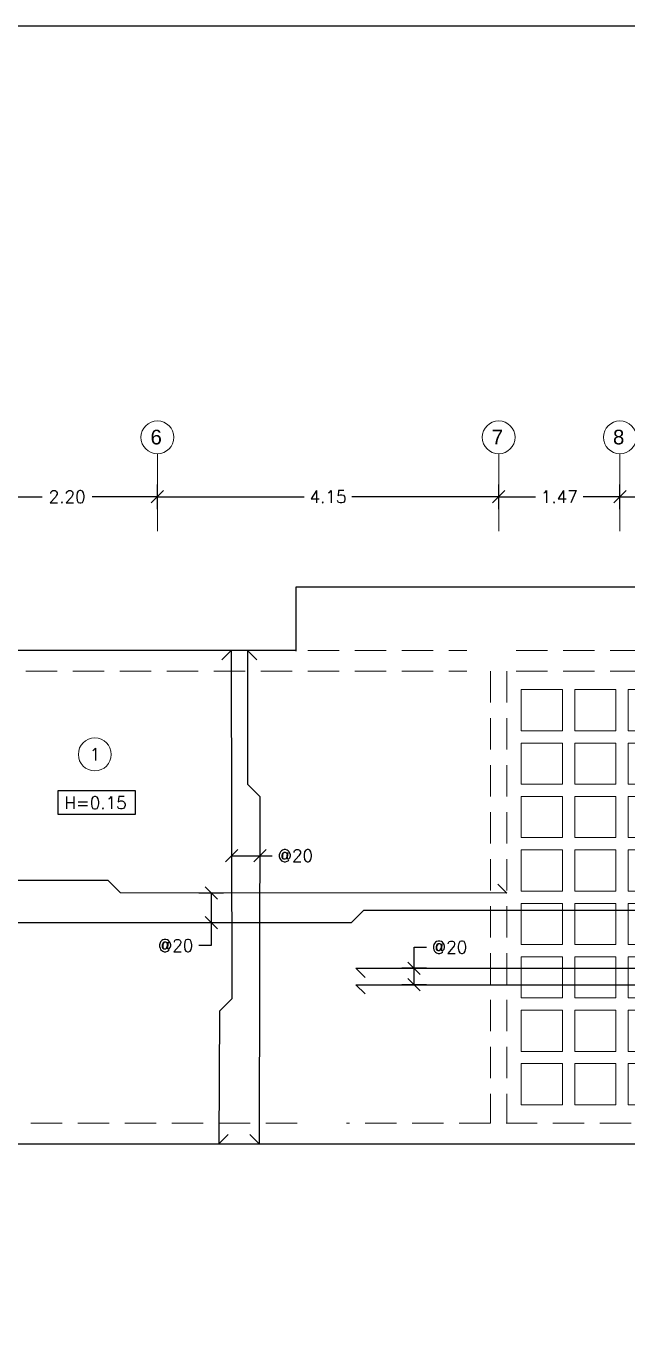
# Model space of a CAD drawing. Header units: metres. Extents: x -44 to 358, y -246 to 48.
# Drawn here: x 27.19 to 34.5, y -28.17 to -12.43 of the extents above; entities that cross this region are included whole.
import ezdxf

# ---------------------------------------------------------------- set-up
doc = ezdxf.new("R2010")
doc.units = ezdxf.units.M
doc.header["$LTSCALE"] = 0.3
doc.header["$PDMODE"] = 3
doc.linetypes.add('Grid Line 1_2_', pattern=[22.225, 12.7, -3.175, 3.175, -3.175])
doc.linetypes.add('HIDDEN', pattern=[9.525, 6.35, -3.175])
for name, color, linetype, lineweight in [('0-S-GRID', 1, 'Continuous', 9), ('0-S-GRID-IDEN', 1, 'Continuous', 9), ('BOVEDILLA', 8, 'Continuous', 5), ('VIGAS', 1, 'HIDDEN', 15)]:
    doc.layers.add(name, color=color, linetype=linetype, lineweight=lineweight)
for name, color, linetype in [('ACERO', 5, 'Continuous'), ('BP', 3, 'Continuous'), ('DIMTEXTO', 4, 'Continuous')]:
    doc.layers.add(name, color=color, linetype=linetype)
doc.styles.add('Arial_2', font='arial.ttf', dxfattribs={"height": 0.2})
doc.styles.add('SMPLEX', font='simplex.shx')
doc.dimstyles.new('DIM-75', dxfattribs={"dimscale": 0.75, "dimtxt": 0.2, "dimasz": 0.2, "dimexe": 0.2, "dimexo": 0.2, "dimgap": 0.1, "dimtad": 0, "dimtih": 1, "dimtoh": 1, "dimzin": 0, "dimdsep": 46, "dimtxsty": 'SMPLEX', "dimblk1": 'OBLIQUE', "dimblk2": 'OBLIQUE', "dimsah": 1, "dimcen": 0.2, "dimclrd": 4, "dimclre": 4, "dimclrt": 4, "dimadec": 0, "dimazin": 0, "dimtfac": 1, "dimtmove": 0, "dimatfit": 3, "dimldrblk": 'OBLIQUE', "dimfxl": 0.2, "dimfxlon": 1, "dimtfill": 1, "dimtolj": 1, "dimtzin": 0, "dimarcsym": 0})

# ---------------------------------------------------------------- blocks, each defined once
blk = doc.blocks.new('_OBLIQUE')
at = {"color": 0, "linetype": 'ByBlock'}
blk.add_line((-0.5, -0.5), (0.5, 0.5), dxfattribs=at)
blk = doc.blocks.new('*D1009')
at = {"layer": 'DEFPOINTS', "color": 0, "ltscale": 0.05, "transparency": 16777216}
for p in [(28.792, -18.157), (26.597, -18.574), (28.792, -18.574)]:
    blk.add_point(p, dxfattribs=at)
at = {"layer": 'DIMTEXTO', "color": 4, "lineweight": -2, "ltscale": 0.05, "transparency": 16777216}
for p, q in [((26.597, -18.307), (26.597, -18.007)), ((28.792, -18.307), (28.792, -18.007)), ((26.597, -18.157), (27.391, -18.157)), ((28.792, -18.157), (27.998, -18.157))]:
    blk.add_line(p, q, dxfattribs=at)
at = {"layer": 'DIMTEXTO', "color": 4, "lineweight": -2, "ltscale": 0.05, "transparency": 16777216, "xscale": 0.15, "yscale": 0.15, "zscale": 0.15, "rotation": 180}
blk.add_blockref('_OBLIQUE', (26.597, -18.157), dxfattribs=at)
at = {"layer": 'DIMTEXTO', "color": 4, "lineweight": -2, "ltscale": 0.05, "transparency": 16777216, "xscale": 0.15, "yscale": 0.15, "zscale": 0.15}
blk.add_blockref('_OBLIQUE', (28.792, -18.157), dxfattribs=at)
at = {"layer": 'DIMTEXTO', "color": 4, "ltscale": 0.05, "transparency": 16777216, "insert": (27.694, -18.157), "char_height": 0.15, "attachment_point": 5, "style": 'SMPLEX', "bg_fill": 3, "box_fill_scale": 1.1, "bg_fill_color": 256, "bg_fill_true_color": 13158600, "bg_fill_transparency": 0}
blk.add_mtext('\\A1;2.20', dxfattribs=at)
blk = doc.blocks.new('*D1010')
at = {"layer": 'DEFPOINTS', "color": 0, "ltscale": 0.05, "transparency": 16777216}
for p in [(32.943, -18.157), (28.792, -18.574), (32.943, -18.574)]:
    blk.add_point(p, dxfattribs=at)
at = {"layer": 'DIMTEXTO', "color": 4, "lineweight": -2, "ltscale": 0.05, "transparency": 16777216}
for p, q in [((28.792, -18.307), (28.792, -18.007)), ((32.943, -18.307), (32.943, -18.007)), ((28.792, -18.157), (30.578, -18.157)), ((32.943, -18.157), (31.157, -18.157))]:
    blk.add_line(p, q, dxfattribs=at)
at = {"layer": 'DIMTEXTO', "color": 4, "lineweight": -2, "ltscale": 0.05, "transparency": 16777216, "xscale": 0.15, "yscale": 0.15, "zscale": 0.15, "rotation": 180}
blk.add_blockref('_OBLIQUE', (28.792, -18.157), dxfattribs=at)
at = {"layer": 'DIMTEXTO', "color": 4, "lineweight": -2, "ltscale": 0.05, "transparency": 16777216, "xscale": 0.15, "yscale": 0.15, "zscale": 0.15}
blk.add_blockref('_OBLIQUE', (32.943, -18.157), dxfattribs=at)
at = {"layer": 'DIMTEXTO', "color": 4, "ltscale": 0.05, "transparency": 16777216, "insert": (30.867, -18.157), "char_height": 0.15, "attachment_point": 5, "style": 'SMPLEX', "bg_fill": 3, "box_fill_scale": 1.1, "bg_fill_color": 256, "bg_fill_true_color": 13158600, "bg_fill_transparency": 0}
blk.add_mtext('\\A1;4.15', dxfattribs=at)
blk = doc.blocks.new('*D1000')
at = {"layer": 'DEFPOINTS', "color": 0, "ltscale": 0.2, "transparency": 16777216}
for p in [(34.417, -18.157), (32.943, -18.574), (34.417, -18.574)]:
    blk.add_point(p, dxfattribs=at)
at = {"layer": 'DIMTEXTO', "color": 4, "lineweight": -2, "ltscale": 0.2, "transparency": 16777216}
for p, q in [((32.943, -18.307), (32.943, -18.007)), ((34.417, -18.307), (34.417, -18.007)), ((32.943, -18.157), (33.39, -18.157)), ((34.417, -18.157), (33.969, -18.157))]:
    blk.add_line(p, q, dxfattribs=at)
at = {"layer": 'DIMTEXTO', "color": 4, "lineweight": -2, "ltscale": 0.2, "transparency": 16777216, "xscale": 0.15, "yscale": 0.15, "zscale": 0.15, "rotation": 180}
blk.add_blockref('_OBLIQUE', (32.943, -18.157), dxfattribs=at)
at = {"layer": 'DIMTEXTO', "color": 4, "lineweight": -2, "ltscale": 0.2, "transparency": 16777216, "xscale": 0.15, "yscale": 0.15, "zscale": 0.15}
blk.add_blockref('_OBLIQUE', (34.417, -18.157), dxfattribs=at)
at = {"layer": 'DIMTEXTO', "color": 4, "ltscale": 0.2, "transparency": 16777216, "insert": (33.68, -18.157), "char_height": 0.15, "attachment_point": 5, "style": 'SMPLEX', "bg_fill": 3, "box_fill_scale": 1.1, "bg_fill_color": 256, "bg_fill_true_color": 13158600, "bg_fill_transparency": 0}
blk.add_mtext('\\A1;1.47', dxfattribs=at)
blk = doc.blocks.new('*D1001')
at = {"layer": 'DEFPOINTS', "color": 0, "ltscale": 0.2, "transparency": 16777216}
for p in [(37.592, -18.157), (34.417, -18.574), (37.592, -18.574)]:
    blk.add_point(p, dxfattribs=at)
at = {"layer": 'DIMTEXTO', "color": 4, "lineweight": -2, "ltscale": 0.2, "transparency": 16777216}
for p, q in [((34.417, -18.307), (34.417, -18.007)), ((37.592, -18.307), (37.592, -18.007)), ((34.417, -18.157), (35.715, -18.157)), ((37.592, -18.157), (36.294, -18.157))]:
    blk.add_line(p, q, dxfattribs=at)
at = {"layer": 'DIMTEXTO', "color": 4, "lineweight": -2, "ltscale": 0.2, "transparency": 16777216, "xscale": 0.15, "yscale": 0.15, "zscale": 0.15, "rotation": 180}
blk.add_blockref('_OBLIQUE', (34.417, -18.157), dxfattribs=at)
at = {"layer": 'DIMTEXTO', "color": 4, "lineweight": -2, "ltscale": 0.2, "transparency": 16777216, "xscale": 0.15, "yscale": 0.15, "zscale": 0.15}
blk.add_blockref('_OBLIQUE', (37.592, -18.157), dxfattribs=at)
at = {"layer": 'DIMTEXTO', "color": 4, "ltscale": 0.2, "transparency": 16777216, "insert": (36.004, -18.157), "char_height": 0.15, "attachment_point": 5, "style": 'SMPLEX', "bg_fill": 3, "box_fill_scale": 1.1, "bg_fill_color": 256, "bg_fill_true_color": 13158600, "bg_fill_transparency": 0}
blk.add_mtext('\\A1;3.18', dxfattribs=at)
blk = doc.blocks.new('*U1034')
at = {"layer": 'BOVEDILLA'}
blk.add_lwpolyline([(-0.25, -0.25), (0.25, -0.25), (0.25, 0.25), (-0.25, 0.25)], close=True, dxfattribs=at)
blk = doc.blocks.new('*U1035')
at = {"layer": 'BOVEDILLA', "color": 0, "linetype": 'ByBlock', "lineweight": -2, "transparency": 16777216}
for p in [(0, 0), (0.65, 0), (1.3, 0), (1.95, 0), (2.6, 0), (3.25, 0), (3.9, 0), (4.55, 0), (5.2, 0), (5.85, 0), (6.5, 0), (7.15, 0), (7.8, 0), (0, -0.65), (0.65, -0.65), (1.3, -0.65), (1.95, -0.65), (2.6, -0.65), (3.25, -0.65), (3.9, -0.65), (4.55, -0.65), (5.2, -0.65), (5.85, -0.65), (6.5, -0.65), (7.15, -0.65), (7.8, -0.65), (0, -1.3), (0.65, -1.3), (1.3, -1.3), (1.95, -1.3), (2.6, -1.3), (3.25, -1.3), (3.9, -1.3), (4.55, -1.3), (5.2, -1.3), (5.85, -1.3), (6.5, -1.3), (7.15, -1.3), (7.8, -1.3), (0, -1.95), (0.65, -1.95), (1.3, -1.95), (1.95, -1.95), (2.6, -1.95), (3.25, -1.95), (3.9, -1.95), (4.55, -1.95), (5.2, -1.95), (5.85, -1.95), (6.5, -1.95), (7.15, -1.95), (7.8, -1.95), (0, -2.6), (0.65, -2.6), (1.3, -2.6), (1.95, -2.6), (2.6, -2.6), (3.25, -2.6), (3.9, -2.6), (4.55, -2.6), (5.2, -2.6), (5.85, -2.6), (6.5, -2.6), (7.15, -2.6), (7.8, -2.6), (0, -3.25), (0.65, -3.25), (1.3, -3.25), (1.95, -3.25), (2.6, -3.25), (3.25, -3.25), (3.9, -3.25), (4.55, -3.25), (5.2, -3.25), (5.85, -3.25), (6.5, -3.25), (7.15, -3.25), (7.8, -3.25), (0, -3.9), (0.65, -3.9), (1.3, -3.9), (1.95, -3.9), (2.6, -3.9), (3.25, -3.9), (3.9, -3.9), (4.55, -3.9), (5.2, -3.9), (5.85, -3.9), (6.5, -3.9), (7.15, -3.9), (7.8, -3.9), (0, -4.55), (0.65, -4.55), (1.3, -4.55), (1.95, -4.55), (2.6, -4.55), (3.25, -4.55), (3.9, -4.55), (4.55, -4.55), (5.2, -4.55), (5.85, -4.55), (6.5, -4.55), (7.15, -4.55), (7.8, -4.55)]:
    blk.add_blockref('*U1034', p, dxfattribs=at)
blk = doc.blocks.new('*D1165')
at = {"layer": 'DEFPOINTS', "color": 0, "transparency": 16777216}
for p in [(32.446, -23.893), (31.913, -24.093), (32.446, -24.093)]:
    blk.add_point(p, dxfattribs=at)
at = {"layer": 'DIMTEXTO', "color": 4, "lineweight": -2, "transparency": 16777216}
for p, q in [((31.913, -23.893), (31.913, -23.636)), ((31.913, -23.636), (32.063, -23.636)), ((32.063, -23.893), (31.763, -23.893)), ((31.913, -24.093), (31.913, -23.893)), ((32.063, -24.093), (31.763, -24.093))]:
    blk.add_line(p, q, dxfattribs=at)
at = {"layer": 'DIMTEXTO', "color": 4, "lineweight": -2, "transparency": 16777216, "xscale": 0.15, "yscale": 0.15, "zscale": 0.15}
for p, rotation in [((31.913, -23.893), 90), ((31.913, -24.093), 270)]:
    blk.add_blockref('_OBLIQUE', p, dxfattribs=dict(at, rotation=rotation))
at = {"layer": 'DIMTEXTO', "color": 4, "transparency": 16777216, "insert": (32.345, -23.636), "char_height": 0.15, "attachment_point": 5, "style": 'SMPLEX', "bg_fill": 3, "box_fill_scale": 1.1, "bg_fill_color": 256, "bg_fill_true_color": 13158600, "bg_fill_transparency": 0}
blk.add_mtext('\\A1;@20', dxfattribs=at)
blk = doc.blocks.new('*D1179')
at = {"layer": 'DEFPOINTS', "color": 0, "transparency": 16777216}
for p in [(30.878, -22.978), (29.446, -23.339), (30.878, -23.339)]:
    blk.add_point(p, dxfattribs=at)
at = {"layer": 'DIMTEXTO', "color": 4, "lineweight": -2, "transparency": 16777216}
for p, q in [((29.596, -22.978), (29.296, -22.978)), ((29.446, -22.978), (29.446, -23.339)), ((29.596, -23.339), (29.296, -23.339)), ((29.446, -23.339), (29.446, -23.616)), ((29.446, -23.616), (29.296, -23.616))]:
    blk.add_line(p, q, dxfattribs=at)
at = {"layer": 'DIMTEXTO', "color": 4, "lineweight": -2, "transparency": 16777216, "xscale": 0.15, "yscale": 0.15, "zscale": 0.15}
for p, rotation in [((29.446, -22.978), 90), ((29.446, -23.339), 270)]:
    blk.add_blockref('_OBLIQUE', p, dxfattribs=dict(at, rotation=rotation))
at = {"layer": 'DIMTEXTO', "color": 4, "transparency": 16777216, "insert": (29.014, -23.616), "char_height": 0.15, "attachment_point": 5, "style": 'SMPLEX', "bg_fill": 3, "box_fill_scale": 1.1, "bg_fill_color": 256, "bg_fill_true_color": 13158600, "bg_fill_transparency": 0}
blk.add_mtext('\\A1;@20', dxfattribs=at)
blk = doc.blocks.new('*D1180')
at = {"layer": 'DEFPOINTS', "color": 0, "transparency": 16777216}
for p in [(29.693, -22.262), (30.038, -22.258), (29.693, -22.523)]:
    blk.add_point(p, dxfattribs=at)
at = {"layer": 'DIMTEXTO', "color": 4, "lineweight": -2, "transparency": 16777216}
for p, q in [((29.693, -22.412), (29.693, -22.673)), ((30.038, -22.408), (30.038, -22.673)), ((29.693, -22.523), (30.038, -22.523)), ((30.038, -22.523), (30.188, -22.523))]:
    blk.add_line(p, q, dxfattribs=at)
at = {"layer": 'DIMTEXTO', "color": 4, "lineweight": -2, "transparency": 16777216, "xscale": 0.15, "yscale": 0.15, "zscale": 0.15, "rotation": 180}
blk.add_blockref('_OBLIQUE', (29.693, -22.523), dxfattribs=at)
at = {"layer": 'DIMTEXTO', "color": 4, "lineweight": -2, "transparency": 16777216, "xscale": 0.15, "yscale": 0.15, "zscale": 0.15}
blk.add_blockref('_OBLIQUE', (30.038, -22.523), dxfattribs=at)
at = {"layer": 'DIMTEXTO', "color": 4, "transparency": 16777216, "insert": (30.47, -22.523), "char_height": 0.15, "attachment_point": 5, "style": 'SMPLEX', "bg_fill": 3, "box_fill_scale": 1.1, "bg_fill_color": 256, "bg_fill_true_color": 13158600, "bg_fill_transparency": 0}
blk.add_mtext('\\A1;@20', dxfattribs=at)

msp = doc.modelspace()

# ---------------------------------------------------------------- linework, layer by layer
at = {"layer": '0-S-GRID', "linetype": 'Grid Line 1_2_'}
for p, q in [((28.791985, -17.6336114), (28.791985, -18.5736114)), ((28.791985, -17.6336114), (28.791985, -18.5736114)), ((32.942585, -17.6336114), (32.942585, -18.5736114)), ((32.942585, -17.6336114), (32.942585, -18.5736114)), ((34.416985, -17.6336114), (34.416985, -18.5736114)), ((34.416985, -17.6336114), (34.416985, -18.5736114))]:
    msp.add_line(p, q, dxfattribs=at)
at = {"layer": '0-S-GRID-IDEN'}
for centre, radius in [((28.791985, -17.4336114), 0.2), ((32.942585, -17.4336114), 0.2), ((34.416985, -17.4336114), 0.2), ((28.0303272, -21.2903432), 0.20025)]:
    msp.add_circle(centre, radius, dxfattribs=at)
at = {"layer": 'ACERO'}
for points in [[(29.5745929, -20.1393921), (29.68721, -20.0273958), (29.6983228, -24.2648889), (29.5479088, -24.4144737), (29.5393012, -26.0277424), (29.6521117, -25.9155538)], [(30.0000328, -20.1405514), (29.8878442, -20.0277409), (29.8891248, -21.6524569), (30.0387097, -21.8028709), (30.0308806, -26.0277409), (29.9144298, -25.9148026)], [(32.9302779, -22.8687244), (33.042585, -22.9792496), (28.3436218, -22.9764784), (28.1936218, -22.8264784), (26.391985, -22.8265764), (26.504485, -22.9390764)], [(34.9989535, -23.3013396), (35.1114535, -23.1888396), (31.2964995, -23.1890606), (31.1464995, -23.3390606), (26.391985, -23.3391644), (26.504485, -23.2266644)], [(31.3183074, -24.0052756), (31.2058075, -23.8927755), (35.1114535, -23.8927755), (34.9989535, -24.0052755)], [(31.3183073, -24.2052755), (31.2058074, -24.0927755), (35.1114534, -24.0927755), (34.9989534, -24.2052754)]]:
    msp.add_lwpolyline(points, dxfattribs=at)
at = {"layer": 'BP', "ltscale": 0.2}
for points in [[(30.4773219, -20.0333869), (30.4773219, -19.2507914), (37.7735313, -19.2507914), (37.7735313, -20.0333869)], [(30.4773219, -20.0277409), (26.3916806, -20.0277409), (26.3916806, -26.0277409), (37.466985, -26.0277409), (37.466985, -31.7972797), (28.6947566, -31.7972797), (28.691985, -34.2168185), (34.291985, -34.2168185), (34.291985, -40.0168185), (39.5919851, -40.0168185), (39.5919851, -40.6277409), (41.9419851, -40.6277409), (41.9419851, -40.0168185), (52.4188047, -40.0168185), (52.4188047, -19.9509213), (47.2719851, -19.9509213), (47.2719851, -20.0277409)]]:
    msp.add_lwpolyline(points, dxfattribs=at)
at = {"layer": 'DIMTEXTO'}
msp.add_lwpolyline([(0.9379767, -12.4288255), (147.6240338, -12.4288255), (147.6240338, -58.5105287), (0.9379767, -58.5105287)], close=True, dxfattribs=at)
at = {"layer": 'VIGAS', "ltscale": 0.2}
for p, q in [((27.191985, -20.0277409), (32.5542863, -20.0277409)), ((33.1542863, -20.027741), (41.691985, -20.0277409)), ((27.191985, -20.2777409), (32.5542863, -20.2777409)), ((32.842585, -20.2777409), (32.842585, -25.7777409)), ((33.042585, -20.2777409), (33.042585, -25.7777409)), ((33.1542863, -20.277741), (41.691985, -20.2777409)), ((30.4926319, -25.7777409), (27.191985, -25.7777409)), ((40.841985, -25.7777409), (31.0926319, -25.7777409)), ((30.4926319, -26.0277409), (27.191985, -26.0277409)), ((40.841985, -26.0277409), (31.0926319, -26.0277409))]:
    msp.add_line(p, q, dxfattribs=at)

# ---------------------------------------------------------------- block references
at = {"layer": 'BOVEDILLA'}
msp.add_blockref('*U1035', (33.467285, -20.7527409), dxfattribs=at)

# ---------------------------------------------------------------- texts
at = {"layer": 'DIMTEXTO', "char_height": 0.1785937, "width": 0.168354375, "attachment_point": 3, "style": 'Arial_2'}
for s, insert in [('6', (28.8461527, -17.3414576)), ('7', (32.9967527, -17.3414576)), ('8', (34.4711527, -17.3414576))]:
    msp.add_mtext(s, dxfattribs=dict(at, insert=insert))

# ---------------------------------------------------------------- next in the draw order: texts
at = {"layer": 'DIMTEXTO', "color": 4, "insert": (28.0303272, -21.2903432), "char_height": 0.15, "attachment_point": 5, "style": 'SMPLEX', "bg_fill": 3, "box_fill_scale": 1.1, "bg_fill_color": 256, "bg_fill_true_color": 13158600, "bg_fill_transparency": 0}
msp.add_mtext('1', dxfattribs=at)
at = {"layer": 'DIMTEXTO', "color": 4, "insert": (28.039695, -21.8795308), "char_height": 0.15, "attachment_point": 5, "rotation": 0.00000001, "style": 'SMPLEX', "bg_fill": 3, "box_fill_scale": 1.1, "bg_fill_color": 256, "bg_fill_true_color": 13158600, "bg_fill_transparency": 0}
msp.add_mtext('\\A1;H=0.15', dxfattribs=at)

# ---------------------------------------------------------------- next in the draw order: dimensions: what is measured, and where the dimension line sits
at = {"layer": 'DIMTEXTO', "color": 1, "ltscale": 0.05}
dim = msp.add_linear_dim(base=(28.7919849864, -18.1574056197), p1=(26.5969849864, -18.5736114231), p2=(28.7919849864, -18.5736113933), dimstyle='DIM-75', override={"dimtmove": 1}, dxfattribs=at)
dim.commit()
dim.dimension.update_dxf_attribs({"geometry": '*D1009', "text_midpoint": (27.6944849864, -18.1574056197)})
at = {"layer": 'DIMTEXTO'}
for base, p1, p2, angle, picture, middle in [((29.6926974, -22.5234131), (30.0375308, -22.2576465), (29.6926974, -22.2620854), 0.00002573, '*D1180', (30.4696737, -22.5234131)), ((29.4459105, -23.3392181), (30.8777514, -22.9777946), (30.8777549, -23.3392181), 89.99997427, '*D1179', (29.0137676, -23.6159746)), ((31.9125136, -24.0927755), (32.4456343, -23.8927755), (32.4456342, -24.0927755), 89.99997427, '*D1165', (32.3446564, -23.6358076))]:
    dim = msp.add_linear_dim(base=base, p1=p1, p2=p2, angle=angle, text='@20', dimstyle='DIM-75', dxfattribs=at)
    dim.commit()
    dim.dimension.update_dxf_attribs({"geometry": picture, "text_midpoint": middle, "dimtype": 160})

# ---------------------------------------------------------------- next in the draw order: linework, layer by layer
at = {"layer": 'DIMTEXTO', "color": 4}
msp.add_lwpolyline([(27.5835775, -21.7307775), (28.520333, -21.7307775), (28.520333, -22.0220043), (27.5835775, -22.0220043)], close=True, dxfattribs=at)

# ---------------------------------------------------------------- next in the draw order: dimensions: what is measured, and where the dimension line sits
at = {"layer": 'DIMTEXTO', "color": 1, "ltscale": 0.05}
dim = msp.add_linear_dim(base=(32.942585, -18.1574056), p1=(28.791985, -18.5736114), p2=(32.942585, -18.5736114), dimstyle='DIM-75', override={"dimtmove": 1}, dxfattribs=at)
dim.commit()
dim.dimension.update_dxf_attribs({"geometry": '*D1010', "text_midpoint": (30.867285, -18.1574056)})

# ---------------------------------------------------------------- next in the draw order: dimensions: what is measured, and where the dimension line sits
at = {"layer": 'DIMTEXTO', "ltscale": 0.2}
dim = msp.add_linear_dim(base=(34.416985, -18.1574056), p1=(32.942585, -18.5736114), p2=(34.416985, -18.5736114), dimstyle='DIM-75', override={"dimtmove": 1}, dxfattribs=at)
dim.commit()
dim.dimension.update_dxf_attribs({"geometry": '*D1000', "text_midpoint": (33.679785, -18.1574056)})

# ---------------------------------------------------------------- next in the draw order: dimensions: what is measured, and where the dimension line sits
dim = msp.add_linear_dim(base=(37.5919849877, -18.1574056197), p1=(34.4169849864, -18.5736114231), p2=(37.5919849877, -18.5736114231), dimstyle='DIM-75', override={"dimtmove": 1}, dxfattribs=at)
dim.commit()
dim.dimension.update_dxf_attribs({"geometry": '*D1001', "text_midpoint": (36.0044849871, -18.1574056197)})

doc.saveas('drawing.dxf')
